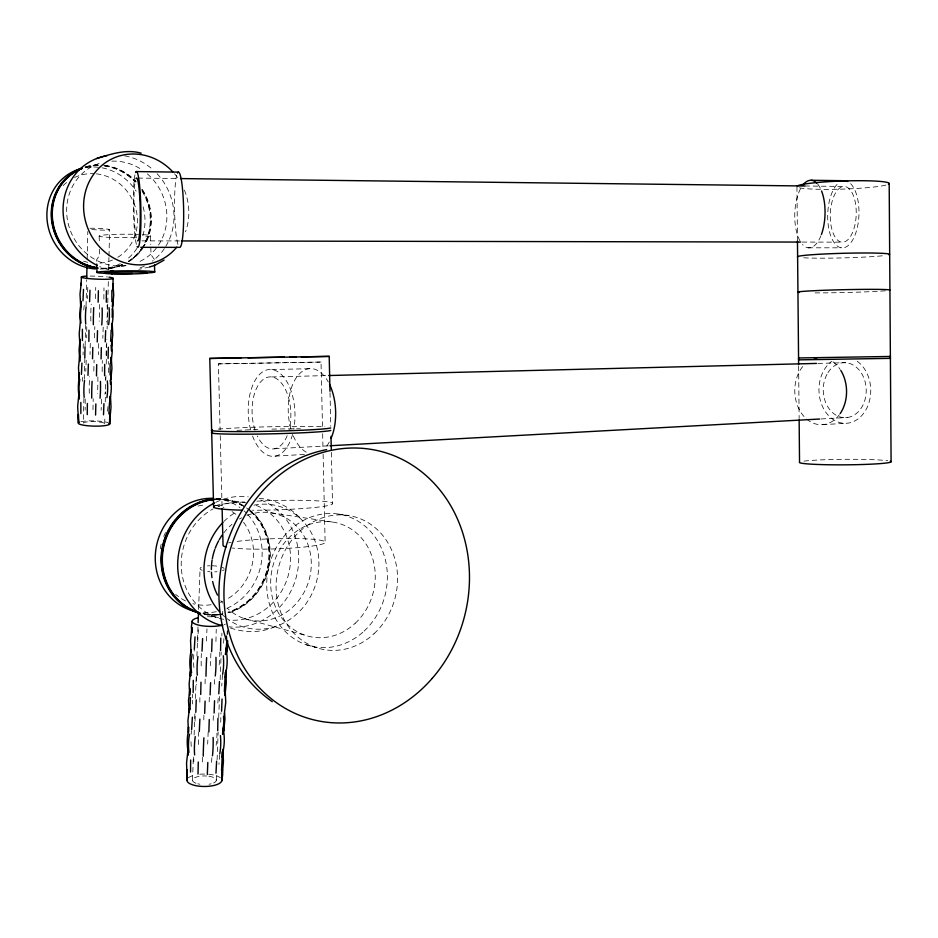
<?xml version="1.0" encoding="UTF-8"?>
<svg xmlns="http://www.w3.org/2000/svg" width="938" height="938" viewBox="0 0 938 938"><rect width="100%" height="100%" fill="white"/><g stroke="black" fill="none" stroke-linecap="round" stroke-linejoin="round"><path stroke-width="0.7" stroke-dasharray="4.69 3.52" d="M199.853 702.234L199.888 696.043M219.644 754.68L218.941 764.353M222.47 674.961L221.755 685.983M101.538 399.178L101.14 410.223M103.203 327.092L102.817 338.278M227.16 634.111L227.184 631.391M98.701 343.531L98.455 354.646M195.045 721.052L195.327 712.587M197.684 641.955L198.317 629.761M92.979 409.765L93.202 398.72M94.586 337.809L94.808 326.612M93.823 371.096L94.093 360.063M95.442 298.601L95.723 287.391M202.385 761.984L202.514 755.805M205.07 683.755L205.199 677.506M83.904 398.24L83.318 423.097A10.705 1.853 1.5 0 1 92.452 421.608A10.705 1.853 1.5 0 1 104.059 423.097M84.35 379.233L84.83 358.762M85.135 345.594L85.616 325.123M86.062 306.116L86.671 279.794M87.152 259.322L87.797 231.534M104.693 423.824L104.868 416.531M105.244 401.945L105.502 391.732M105.806 380.054L105.912 375.681M106.217 364.003L106.85 339.204M107.108 328.98L107.178 326.072M107.225 324.607L107.741 304.182M107.776 302.716L108.339 280.837M108.632 269.159L108.937 257.493M108.972 256.027L109.64 229.763M203.781 719.903L203.956 713.806M206.477 641.017L206.958 628.87M192.513 780.217L193.345 756.86M194.131 734.958L194.905 713.068M195.432 698.47L196.206 676.568M196.933 656.143L197.977 626.947M198.598 609.43L200.064 568.557M216.315 780.205L216.537 774.378M217.088 759.815L218.144 732.144M218.695 717.582L219.527 695.738M220.149 679.722L221.204 652.051M221.814 636.034L221.919 633.115M222.646 614.191L222.752 611.271M103.86 299.093L103.977 287.872M102.183 371.565L102.301 360.52M209.151 701.894L209.42 695.703M86.753 326.659L86.695 337.891M85.194 398.943L85.135 410.023M90.283 343.331L90.036 354.47M215.939 641.475L216.232 629.316M213.161 720.337L213.465 714.24M108.679 372.538L108.679 361.458M196.452 676.146L196.476 684.787M223.572 643.21L223.994 637.031M220.735 722.237L220.981 712.599M106.076 355.373L106.334 344.246M214.298 684.201L214.743 677.963M211.542 762.395L211.976 756.239M83.294 343.707L83.06 354.881M87.785 287.345L87.351 298.589M86.214 360.192L85.792 371.26M217.851 703.066L218.343 696.911M192.231 697.837L192.571 694.237M107.495 411.243L108.069 405.697M227.137 634.768L227.805 629.844M275.162 626.584C260.858 633.209 244.349 632.833 229.622 627.757M149.541 266.978L138.812 269.335M86.05 167.398L96.849 164.326M107.647 268.186L112.689 267.471M113.416 267.365L125.938 265.583M112.771 267.846L113.498 267.74M322.484 426.38L321.019 362.056L218.402 363.885L220.09 429.78M275.162 456.138L305.389 454.391M822.403 424.668L846.568 423.273M274.482 448.774L330.024 445.749M821.113 418.946L847.424 417.516M218.402 363.885L321.019 362.056M271.657 376.947L328.781 375.528M817.948 363.393L845.771 362.701M271.762 369.537L312.178 368.657M141.955 240.867L180.014 240.937M802.154 242.074L841.679 242.145M808.064 247.796L841.398 247.82M138.05 178.079L179.006 178.56M804.956 185.994L844.446 186.463A27.894 12.956 -87.9 0 1 853.85 229.001A27.894 12.956 -87.9 0 1 831.443 227.5A27.894 12.956 -87.9 0 1 844.446 186.463M259.146 498.359C275.502 499.567 290.874 507.341 301.59 519.734M338.512 514.094L348.385 515.49M225.19 499.379L226.128 499.508M218.566 498.864L225.12 499.802M226.058 499.931L244.607 502.592M270.566 512.734L332.756 522.091M244.173 618.552L304.991 635.214M203.312 613.733L217.206 617.638M306.456 644.816L316.083 647.548M154.336 259.38L151.018 254.69L150.784 245.979M99.158 236.095L99.369 243.399M99.534 249.227L99.709 255.066L96.614 259.826L96.696 262.64M193.685 757.072L193.861 763.227M150.502 235.813L150.748 244.525M220.242 435.631L222.083 507.388M192.302 700.299L192.396 704.004M330.024 392.729L330.774 426.18M331.36 452.351L332.509 503.237M322.649 433.696L322.989 448.317M323.118 454.168L325.111 541.883M796.948 186.826L797.464 241.007M798.637 366.125L799.129 418.524M246.952 515.408A54.721 49.573 -74.5 0 1 310.009 576.131A54.721 49.573 -74.5 0 1 227.418 608.352M222.576 603.005A54.721 49.573 -74.5 0 1 220.852 600.66M223.76 532.913A54.721 49.573 -74.5 0 1 231.991 524.295M239.413 519.031A54.721 49.573 -74.5 0 1 241.652 517.799M122.644 264.926A52.516 48.987 63.2 0 1 98.302 268.233M85.78 166.847A52.516 48.987 63.2 0 1 98.115 164.994M105.079 165.405A52.516 48.987 63.2 0 1 136.151 181.585M142.4 189.582A52.516 48.987 63.2 0 1 144.675 245.217M143.971 246.401A52.516 48.987 63.2 0 1 128.694 261.796M121.905 265.032A52.469 48.952 63.1 0 1 98.982 268.491M85.077 167.046A52.469 48.952 63.1 0 1 98.795 165.194M104.364 165.604A52.469 48.952 63.1 0 1 135.4 181.761M141.661 189.757A52.469 48.952 63.1 0 1 143.233 246.53M141.732 248.828A52.469 48.952 63.1 0 1 130.23 260.412M215.552 499.051A58.508 53.771 -73 0 1 242.262 504.902M248.887 509.182A58.508 53.771 -73 0 1 269.171 566.177A58.508 53.771 -73 0 1 229.024 612.807M218.542 614.953A58.508 53.771 -73 0 1 202.714 614.003M215.939 498.852A58.449 53.724 -73 0 1 244.701 506.766M250.985 511.562A58.449 53.724 -73 0 1 267.764 568.065A58.449 53.724 -73 0 1 228.075 612.549M222.881 613.886A58.449 53.724 -73 0 1 218.929 614.542M217.604 614.695A58.449 53.724 -73 0 1 203.089 614.015M121.764 264.68A52.082 48.588 63.1 0 1 99.006 268.116M85.206 167.421A52.082 48.588 63.1 0 1 98.818 165.58M104.341 165.979A52.082 48.588 63.1 0 1 135.154 182.031M142.13 191.176A52.082 48.588 63.1 0 1 143.62 245.135M142.928 246.307A52.082 48.588 63.1 0 1 127.767 261.573M112.443 260.084A45.458 42.468 62.4 0 1 98.959 263.203M87.715 262.288A45.458 42.468 62.4 0 1 83.564 261.163M63.139 185.665A45.458 42.468 62.4 0 1 68.474 181.081M74.501 177.517A45.458 42.468 62.4 0 1 93.554 173.636M96.38 173.847A45.458 42.468 62.4 0 1 135.987 209.42A45.458 42.468 62.4 0 1 117.356 257.587M120.299 263.672A51.742 48.319 62.6 0 1 98.15 269.054M85.628 167.609A51.742 48.319 62.6 0 1 100.706 167.585M102.078 167.82A51.742 48.319 62.6 0 1 136.162 191.176M143.127 206.806A51.742 48.319 62.6 0 1 141.896 238.557M136.995 248.3A51.742 48.319 62.6 0 1 125.962 260.072M215.939 499.274A58.015 53.325 -73 0 1 242.262 505.781M249.743 511.034A58.015 53.325 -73 0 1 267.541 567.291A58.015 53.325 -73 0 1 227.993 612.139M217.593 614.261A58.015 53.325 -73 0 1 203.183 613.593M232.061 511.62A50.558 46.607 -72.7 0 1 237.291 515.548M243.563 522.302A50.558 46.607 -72.7 0 1 226.281 599.546M222.658 601.328A50.558 46.607 -72.7 0 1 220.16 602.348M211.167 604.705A50.558 46.607 -72.7 0 1 192.911 603.697M185.548 600.93A50.558 46.607 -72.7 0 1 175.652 594.329M160.246 548.812A50.558 46.607 -72.7 0 1 161.852 541.801M163.775 536.395A50.558 46.607 -72.7 0 1 165.592 532.467M198.047 506.086A50.558 46.607 -72.7 0 1 205.938 504.867M215.107 505.254A50.558 46.607 -72.7 0 1 223.924 507.54M215.986 498.535A57.581 53.032 -72.7 0 1 239.964 507.61M244.032 510.87A57.581 53.032 -72.7 0 1 245.944 512.664M247.749 514.54A57.581 53.032 -72.7 0 1 223.948 609.501M216.303 611.67A57.581 53.032 -72.7 0 1 201.928 612.514M885.425 290.768A46.044 1.43 -1.3 0 1 814.325 292.891M885.894 185.103A46.197 4.045 -1.9 0 1 840.155 189.171A46.197 4.045 -1.9 0 1 798.367 187.553M136.338 237.795A31.435 3.095 88.9 0 1 134.005 208.177A31.435 3.095 88.9 0 1 135.447 180.131M174.597 173.882A56.116 51.918 66.1 0 1 179.416 180.436M184.387 190.074A56.116 51.918 66.1 0 1 185.501 231.85M122.491 264.575A52.129 48.624 63.2 0 1 98.338 267.858M85.909 167.222A52.129 48.624 63.2 0 1 98.15 165.381M103.672 165.616A52.129 48.624 63.2 0 1 135.904 181.843M142.107 189.781A52.129 48.624 63.2 0 1 143.666 246.19M142.177 248.476A52.129 48.624 63.2 0 1 128.494 261.468M144.44 266.005A58.86 54.685 64.7 0 1 138.296 268.549M108.925 269.734A58.86 54.685 64.7 0 1 99.686 266.615M124.637 155.849A58.86 54.685 64.7 0 1 153.058 169.801M157.103 173.753A58.86 54.685 64.7 0 1 165.78 246.366M164.326 248.629A58.86 54.685 64.7 0 1 152.366 261.151M125.997 265.642A53.149 49.409 64.5 0 1 68.087 223.174A53.149 49.409 64.5 0 1 102.16 162.602M111.845 161.16A53.149 49.409 64.5 0 1 142.764 170.341M147.36 173.905A53.149 49.409 64.5 0 1 157.115 247.069M156.283 248.183A53.149 49.409 64.5 0 1 137.933 262.347M253.94 505.172A62.952 57.03 -74.5 0 1 317.044 579.473A62.952 57.03 -74.5 0 1 226.902 618.517M225.765 617.626A62.952 57.03 -74.5 0 1 222.517 614.789M223.924 521.458A62.952 57.03 -74.5 0 1 236.634 511.726M215.564 499.473A58.074 53.372 -73 0 1 245.439 507.282M246.53 507.997A58.074 53.372 -73 0 1 249.684 510.342M250.704 511.175A58.074 53.372 -73 0 1 268.514 567.502A58.074 53.372 -73 0 1 228.931 612.397M222.458 613.98A58.074 53.372 -73 0 1 202.819 613.581M260.881 500.048A65.801 60.055 -73.8 0 1 296.584 575.92A65.801 60.055 -73.8 0 1 229.177 626.83M215.728 502.358A65.801 60.055 -73.8 0 1 248.265 496.87M256.285 505.488A59.411 54.252 -73.7 0 1 288.798 573.317A59.411 54.252 -73.7 0 1 228.954 620.088M223.666 619.361A59.411 54.252 -73.7 0 1 181.491 570.116A59.411 54.252 -73.7 0 1 213.149 508.853M218.155 506.426A59.411 54.252 -73.7 0 1 246.026 502.803M90.025 228.286A10.916 0.797 2.8 0 1 105.842 228.942A10.916 0.797 2.8 0 1 106.557 230.127A10.916 0.797 2.8 0 1 90.658 229.318M224.17 569.636A12.159 3.037 1.4 0 1 222.435 570.703M217.03 571.723A12.159 3.037 1.4 0 1 214.743 571.852M209.971 571.758A12.159 3.037 1.4 0 1 207.673 571.535M202.151 570.292A12.159 3.037 1.4 0 1 202.08 566.915M207.486 565.907A12.159 3.037 1.4 0 1 209.749 565.79M212.094 565.778A12.159 3.037 1.4 0 1 218.835 566.423M222.212 567.326A12.159 3.037 1.4 0 1 224.088 568.451M208.881 776.254A11.901 4.303 0.1 0 1 212.926 783.253M211.132 783.793A11.901 4.303 0.1 0 1 209.08 784.203M199.911 784.215A11.901 4.303 0.1 0 1 197.836 783.805M196.019 783.265A11.901 4.303 0.1 0 1 193.896 778.2A11.901 4.303 0.1 0 1 206.653 776.007M237.068 430.343A59.868 2.345 -1.3 0 1 257.821 429.51M271.938 429.123A59.868 2.345 -1.3 0 1 300.523 428.772M218.155 429.135A59.88 2.263 -1.3 0 1 271.75 426.72A59.88 2.263 -1.3 0 1 324.841 426.778M142.553 234.641A25.689 1.712 -0.2 0 1 143.479 237.044M135.412 237.455A25.689 1.712 -0.2 0 1 99.194 235.895A25.689 1.712 -0.2 0 1 138.543 234.441M287.216 435.642A36.066 19.358 87.5 0 1 257.282 435.924M254.995 430.143A36.066 19.358 87.5 0 1 270.191 376.865A36.066 19.358 87.5 0 1 289.139 429.674M80.903 421.737A15.665 2.626 1.4 0 1 107.882 422.604M90.083 276.077A15.899 1.466 2.4 0 1 107.495 276.991M105.349 377.592A54.123 36.101 -80.9 0 1 105.525 380.312M105.619 384.439A54.123 36.101 -80.9 0 1 104.95 394.159M97.892 376.853A54.252 9.943 -87.1 0 1 97.505 393.421M89.298 393.303A54.099 18.901 87.9 0 1 89.661 376.713M82.345 381.285A53.747 41.858 79.4 0 1 82.825 377.193M107.049 305.12A54.568 36.605 -83.4 0 1 106.651 321.933M99.534 304.451A54.744 10.072 -87.5 0 1 99.147 321.253M90.88 321.031A54.603 19.135 88.7 0 1 91.256 304.205M83.787 310.021A54.275 42.362 81.6 0 1 84.373 304.451M188.315 777.872A17.423 6.214 0 0 1 195.679 774.882M199.841 774.26A17.423 6.214 0 0 1 206.559 774.096M208.775 774.249A17.423 6.214 0 0 1 220.395 777.801M225.366 624.145A17.705 4.831 1 0 1 224.112 624.661M207.45 616.735A17.705 4.831 1 0 1 218.531 617.485M216.971 733.117A62.494 35.046 -73 0 1 216.139 745.3M208.142 731.886A62.271 6.66 -85.8 0 1 207.65 744.104M198.575 744.502A61.709 23.837 83.6 0 1 198.715 732.285M191.282 746.39A60.759 47.381 68 0 1 190.942 740.223M191.141 734.196A60.759 47.381 68 0 1 191.516 730.632M219.75 651.98A62.459 35.925 -74.6 0 1 218.929 666.742M210.874 653.235A62.354 6.824 -86 0 1 210.37 665.617M201.224 665.898A61.896 24.353 84.5 0 1 201.377 653.505M193.896 667.504A61.099 48.272 70.1 0 1 194.307 650.315M237.22 541.402A51.121 5.112 -1.8 0 1 311.779 539.198A51.121 5.112 -1.8 0 1 306.21 546.819A51.121 5.112 -1.8 0 1 232.366 548.027M228.638 542.868A51.121 5.112 -1.8 0 1 231.111 542.363M136.385 244.326A37.883 3.729 88.9 0 1 133.43 209.831A37.883 3.729 88.9 0 1 134.943 174.878M177.915 244.384A37.626 4.526 89 0 1 174.585 210.112A37.626 4.526 89 0 1 176.672 175.394M850.625 183.672A33.616 15.618 -87.9 0 1 854.835 235.532A33.616 15.618 -87.9 0 1 830.107 233.961A33.616 15.618 -87.9 0 1 838.666 182.91M817.795 184.235A33.815 15.125 -88.1 0 1 821.078 189.828M820.938 235.743A33.815 15.125 -88.1 0 1 802.471 244.455M800.067 241.031A33.815 15.125 -88.1 0 1 801.357 187.307M857.191 361.236A33.17 25.889 88.4 0 1 865.047 411.29A33.17 25.889 88.4 0 1 825.288 411.536A33.17 25.889 88.4 0 1 831.654 361.388M839.369 414.725A33.604 25.877 88.3 0 1 802.06 414.104A33.604 25.877 88.3 0 1 803.385 365.761M832.979 361.822A33.604 25.877 88.3 0 1 840.167 369.408M292.562 434.423A43.465 23.333 87.5 0 1 252.568 436.029M250.634 429.85A43.465 23.333 87.5 0 1 270.062 369.455A43.465 23.333 87.5 0 1 293.746 429.229M306.245 452.151A42.749 23.684 87.5 0 1 293.031 435.232M290.979 429.252A42.749 23.684 87.5 0 1 297.604 375.88A42.749 23.684 87.5 0 1 328.335 382.071M329.308 442.033A42.749 23.684 87.5 0 1 325.005 448.165M256.883 501.173A59.563 4.713 -1.6 0 1 332.638 503.788A59.563 4.713 -1.6 0 1 252.428 510.249M215.459 505.688A59.563 4.713 -1.6 0 1 244.513 501.912M803.983 461.133A45.821 2.755 -0.4 0 1 846.815 459.303A45.821 2.755 -0.4 0 1 887.805 460.769M882.248 255.804A46.091 2.298 -1.5 0 1 803.116 257.762M374.074 633.689A68.193 60.267 -76.2 0 0 359.746 518.526A68.193 60.267 -76.2 0 0 276.64 595.712A68.193 60.267 -76.2 0 0 374.074 633.689M364.073 631.122A67.513 59.856 -76 0 0 349.804 517.108A67.513 59.856 -76 0 0 267.283 593.484A67.513 59.856 -76 0 0 364.073 631.122M355.162 623.324A58.437 51.883 -75.9 0 0 342.558 524.67A58.437 51.883 -75.9 0 0 271.176 590.952A58.437 51.883 -75.9 0 0 355.162 623.324M826.941 374.426A27.519 21.48 88.4 0 0 843.215 417.586A27.519 21.48 88.4 0 0 864.062 378.495A27.519 21.48 88.4 0 0 826.941 374.426"/><path stroke-width="1.41" d="M103.942 403.692L103.497 414.795M105.666 330.586L105.208 341.866M191.657 729.518L192.36 717.195M194.307 649.366L195.022 636.855M87.984 375.399L88.371 364.096M78.346 422.968L78.464 414.643M89.591 301.684L89.978 290.229M188.55 731.886L188.585 727.02M191.164 652.25L191.176 649.788M214.556 700.756L214.122 713.056M92.534 358.773L92.792 347.47M187.952 750.072L187.893 755.336L187.741 749.286A60.149 57.066 6.1 0 1 188.339 731.101L188.526 727.126M216.619 761.175L215.963 773.193M219.469 681.586L218.8 693.815M222.329 757.693L222.4 751.631L221.544 770.579M225.272 672.394L224.405 691.529M190.555 670.74L190.496 676.192L190.332 670.037A60.653 57.98 8.2 0 1 190.942 651.57M96.708 364.565L96.485 375.88M98.384 290.721L98.15 302.177M112.935 287.415L112.888 289.76L113.088 284.085M186.967 780.252L187.178 771.822M95.852 403.938L95.57 415.065M97.505 330.657L97.224 341.948M199.313 731.476L199.864 719.094M202.033 651.148L202.596 638.579M223.959 725.895L223.83 732.73A60.489 57.159 10 0 1 223.174 750.881L222.599 756.907L222.916 750.095M209.256 719.516L208.881 731.91M212.058 639.036L211.671 651.617M189.148 712.399L188.515 700.627L189.98 688.445M86.706 278.328L86.976 266.627M204.672 713.419L205.094 701.096M207.814 762.453L207.333 774.483M210.593 682.653L210.112 694.894M198.129 622.562L198.504 612.35M88.969 330.164L88.864 341.479M87.375 403.469L87.269 414.608M109.64 423.964L109.934 412.919L109.418 424.304L111.024 407.069L110.461 395.977M189.922 689.16L189.664 695.293L189.148 683.779L190.473 671.444M106.322 302.188L106.404 290.757M104.599 375.704L104.681 364.413M225.788 671.033L225.472 677.857L226.046 671.737A61.005 58.05 12.5 0 0 226.715 653.294L226.844 646.458L226.539 651.371M101.081 358.949L101.339 347.658M200.978 682.196L200.709 694.46M198.281 762.019L198.012 774.073M112.454 306.726L112.736 301.086L112.56 306.961A54.896 52.645 35.9 0 1 112.161 323.891L111.704 329.496L112.044 323.633M110.707 379.62L110.989 374.051L110.813 379.925A54.357 52.059 31 0 1 110.414 396.622L109.957 402.156L110.309 396.293M82.38 329.261L82.415 340.564M80.832 402.425L80.867 413.564M112.888 287.614L112.748 289.959L113.135 278.41M111.88 301.708L111.857 290.334M110.133 374.93L110.098 363.698M220.571 650.632L220.782 638.11M189.195 712.282L189.453 708.249L187.94 720.501L188.468 732.648M217.71 730.714L217.921 718.379M193.287 680.343L193.169 692.619M190.649 760.003L190.543 772.068M85.041 346.732L84.795 358.035M190.801 675.501L190.848 674.762M227.77 640.842L226.457 652.602M196.23 699.9L195.819 712.212M108.081 358.515L108.351 347.259M80.211 345.676L79.976 356.944M78.311 414.467L78.604 422.628L77.666 406.635L78.733 395.519M81.407 276.945L81.102 285.269M221.591 711.227L222.036 698.974M81.254 282.83L80.011 294.18L80.621 305.565M83.494 289.42L82.978 300.84M81.934 363.135L81.43 374.403M190.414 697.485L190.004 709.761M110.637 341.233L111.2 330M108.902 413.893L109.465 402.812M226.328 647.771L225.448 654.583L226.773 642.331L226.421 636.058M223.432 727.396L222.564 734.208L223.877 722.166L223.525 715.987M80.269 322.555L79.191 333.822L79.894 344.856L80.07 339.228L79.062 350.155L79.777 361.411L79.66 356.077L78.487 367.555L79.085 378.776M112.607 306.503L113.721 295.236L112.994 283.886M110.86 379.327L111.95 368.2L111.235 357.026L110.989 363.17L112.208 352.02L111.669 340.494L111.587 346.11L112.771 334.655L112.208 323.399M187.072 769.793L187.131 779.443A17.423 6.214 0 0 0 203.382 786.466A17.423 6.214 0 0 0 221.825 780.158L223.432 761.304L222.951 749.31M224.241 714.498L225.753 702.363L225.155 689.383L224.991 695.492L226.293 682.536L225.824 670.342M223.76 730.585L224.968 719.047L224.581 712.997M192.184 621.284L191.387 626.819L191.798 633.044L191.88 627.499L190.555 640.572L191.082 652.93M187.881 750.869L186.556 763.016L187.131 779.443M164.08 260.107L154.7 265.372L149.541 266.978M96.567 158.569C110.977 154.09 126.055 148.896 141.204 153.175M326.647 449.619C215.517 471.122 178.607 636.656 272.255 701.671M330.024 445.749L819.648 419.028M213.618 506.966L209.772 358.445L284.413 357.097M328.781 375.528L816.482 363.428M329.988 391.275L329.203 356.381L301.309 356.909M289.701 357.108L296.127 357.003M241.043 357.953L209.772 358.445M248.007 357.835L329.203 356.381M181.48 240.937L800.689 242.063M140.747 247.327L179.686 247.362A37.626 4.526 89 0 0 183.531 205.703A37.626 4.526 89 0 0 177.481 173.061M180.471 178.583L804.956 185.994M136.303 171.584L178.337 172.123M811.206 180.284L844.728 180.717M889.74 356.417L890.525 356.452L798.414 357.964M889.752 358.328L890.537 358.363L798.437 359.864M111.188 345.29L111.434 350.871M96.743 264.047L96.989 272.466M154.489 264.962L154.688 271.938M222.118 508.853L223.056 545.459A51.121 5.112 -1.8 0 0 226.105 547.018M78.933 395.203L79.027 399.142L78.851 394.875A53.994 52.071 29.4 0 1 79.202 378.166L79.249 372.878L79.261 375.681M331.008 436.358L331.302 449.443M797.464 241.007L798.625 364.659M799.141 419.978L799.539 462.188A45.821 2.755 -0.4 0 0 848.163 464.802A45.821 2.755 -0.4 0 0 890.314 461.273M889.189 183.438L891.1 461.813M80.809 305.354L80.785 301.098L80.738 305.12A54.521 52.68 35.2 0 0 80.375 322.074M217.534 595.138A54.721 49.573 -74.5 0 1 212.668 581.56M211.953 577.62A54.721 49.573 -74.5 0 1 211.449 572.25M211.378 569.565A54.721 49.573 -74.5 0 1 212.105 560.08M212.328 558.743A54.721 49.573 -74.5 0 1 214.767 549.516M215.236 548.238A54.721 49.573 -74.5 0 1 218.624 540.816M219.281 539.631A54.721 49.573 -74.5 0 1 222.165 535.07M96.907 268.034A52.516 48.987 63.2 0 1 52.516 222.025A52.516 48.987 63.2 0 1 81.852 168.183M97.587 268.338A52.469 48.952 63.1 0 1 51.953 222.904A52.469 48.952 63.1 0 1 81.149 168.383M200.134 613.358A58.508 53.771 -73 0 1 162.391 552.142A58.508 53.771 -73 0 1 214.227 499.145M200.498 613.44A58.449 53.724 -73 0 1 161.418 552.658A58.449 53.724 -73 0 1 213.289 499.016M97.622 267.951A52.082 48.588 63.1 0 1 61.04 244.806M60.337 243.728A52.082 48.588 63.1 0 1 56.092 235.719M55.6 234.535A52.082 48.588 63.1 0 1 52.211 222.095M51.883 219.539A52.082 48.588 63.1 0 1 51.778 209.866M52.305 205.551A52.082 48.588 63.1 0 1 81.301 168.746M95.406 268.948A51.742 48.319 62.6 0 1 47.381 222.458A51.742 48.319 62.6 0 1 81.606 168.453M199.337 612.678A58.015 53.325 -73 0 1 171.689 592.875M170.927 591.749A58.015 53.325 -73 0 1 163.165 573.962M162.567 571.207A58.015 53.325 -73 0 1 161.899 566.986M161.617 564.125A58.015 53.325 -73 0 1 161.582 555.519M162.227 549.785A58.015 53.325 -73 0 1 164.619 539.948M165.088 538.588A58.015 53.325 -73 0 1 169.227 529.36M169.93 528.117A58.015 53.325 -73 0 1 175.652 519.887M177.505 517.741A58.015 53.325 -73 0 1 213.313 499.438M196.757 611.787A57.581 53.032 -72.7 0 1 155.907 549.234A57.581 53.032 -72.7 0 1 213.372 498.359M799.352 292.504A46.044 1.43 -1.3 0 1 837.763 289.842A46.044 1.43 -1.3 0 1 889.928 290.03M797.277 186.029A46.197 4.045 -1.9 0 1 850.367 180.788A46.197 4.045 -1.9 0 1 888.415 184.258M135.998 178.501A31.435 3.095 88.9 0 1 140.184 207.72A31.435 3.095 88.9 0 1 137.569 240.855M176.79 247.151A56.116 51.918 66.1 0 1 101.656 249.086A56.116 51.918 66.1 0 1 97.446 169.661A56.116 51.918 66.1 0 1 172.803 171.865M96.954 267.658A52.129 48.624 63.2 0 1 52.891 221.989A52.129 48.624 63.2 0 1 82.005 168.547M97.142 265.419A58.86 54.685 64.7 0 1 63.303 204.472A58.86 54.685 64.7 0 1 106.991 155.72M219.48 611.682A62.952 57.03 -74.5 0 1 222.963 522.431M197.754 612.162A58.074 53.372 -73 0 1 163.001 550.758A58.074 53.372 -73 0 1 214.251 499.579M222.693 625.728A65.801 60.055 -73.8 0 1 177.845 569.659A65.801 60.055 -73.8 0 1 214.497 502.967M330.786 430.425A59.868 2.345 -1.3 0 1 262.241 434.013A59.868 2.345 -1.3 0 1 212.527 432.383M330.727 427.927A59.88 2.263 -1.3 0 1 262.183 431.433A59.88 2.263 -1.3 0 1 212.469 429.897M110.907 270.765A21.656 1.032 -0.4 0 1 113.111 270.66M105.056 273.286A28.867 1.36 -0.4 0 1 106.838 271.293A28.867 1.36 -0.4 0 1 148.497 271.164A28.867 1.36 -0.4 0 1 142.529 273.169M132.422 273.462A28.867 1.36 -0.4 0 1 110.883 273.462M109.277 423.273A15.665 2.626 1.4 0 1 93.179 426.098A15.665 2.626 1.4 0 1 79.12 422.311M108.984 277.179A15.899 1.466 2.4 0 1 107.94 279.231A15.899 1.466 2.4 0 1 85.464 278.187A15.899 1.466 2.4 0 1 86.683 276.147M79.46 396.176A52.669 49.562 -61.5 0 1 79.812 379.386M84.162 397.36A52.223 33.616 -81.3 0 1 84.526 380.535M91.713 398.122A52.129 9.181 -87.1 0 1 92.088 381.274M100.448 381.414A52.329 17.658 88 0 1 100.061 398.24M107.307 380.922A52.809 40.346 79.7 0 1 106.909 397.689M110.25 380.078A54.005 51.613 -52.2 0 1 110.52 384.24M80.996 323.059A52.95 50.359 -71.9 0 1 81.348 306.046M85.733 324.044A52.657 34.049 -83.6 0 1 86.108 306.972M93.354 324.736A52.587 9.298 -87.5 0 1 93.73 307.652M102.136 307.899A52.809 17.869 88.8 0 1 101.75 324.958M109.043 307.641A53.325 40.815 81.7 0 1 108.632 324.642M112.114 308.837A54.146 52.598 -65.1 0 1 112.126 317.279M222.611 625.118A17.705 4.831 1 0 1 197.484 624.814A17.705 4.831 1 0 1 197.343 617.954M188.937 752.417A60.524 50.629 -52 0 1 189.535 734.161M194.612 754.949A59.774 32.467 -74.1 0 1 195.221 736.635M203.241 756.169A59.364 6.097 -85.9 0 1 203.874 737.843M213.125 737.456A59.293 22.149 84.1 0 1 212.469 755.758M220.43 735.568A59.446 45.552 69.4 0 1 219.773 753.812M191.551 672.827A60.571 51.801 -54.1 0 1 192.161 654.267M197.285 675.102A59.809 33.217 -75.6 0 1 197.906 656.494M205.985 676.263A59.469 6.238 -86.2 0 1 206.63 657.632M215.951 657.362A59.504 22.594 84.9 0 1 215.294 675.958M223.303 655.768A59.798 46.361 71.4 0 1 222.634 674.293M135.588 172.522A37.883 3.729 88.9 0 1 140.876 209.092A37.883 3.729 88.9 0 1 137.124 246.53M841.656 181.175A33.616 15.618 -87.9 0 1 847.764 181.55M802.611 185.431A33.815 15.125 -88.1 0 1 816.916 183.25M821.571 191.024A33.815 15.125 -88.1 0 1 821.442 234.43M814.442 358.386A33.604 25.877 88.3 0 1 816.928 357.8M840.823 370.44A33.604 25.877 88.3 0 1 840.237 413.517M329.543 384.416A42.749 23.684 87.5 0 1 331.114 438.281M241.629 510.131A59.563 4.713 -1.6 0 1 214.614 506.016M797.605 256.953A46.091 2.298 -1.5 0 1 846.463 253.213A46.091 2.298 -1.5 0 1 888.896 254.796M222.294 768.152L221.708 780.979L222.646 774.999L222.294 768.152M432.148 678.432A138.367 121.788 -76.3 0 0 380.324 451.272A138.367 121.788 -76.3 0 0 227.629 626.748A138.367 121.788 -76.3 0 0 432.148 678.432M111.997 273.861A21.656 1.02 -0.4 0 0 147.207 272.993A21.656 1.02 -0.4 0 0 118.434 272.079A21.656 1.02 -0.4 0 0 111.997 273.861"/></g></svg>
